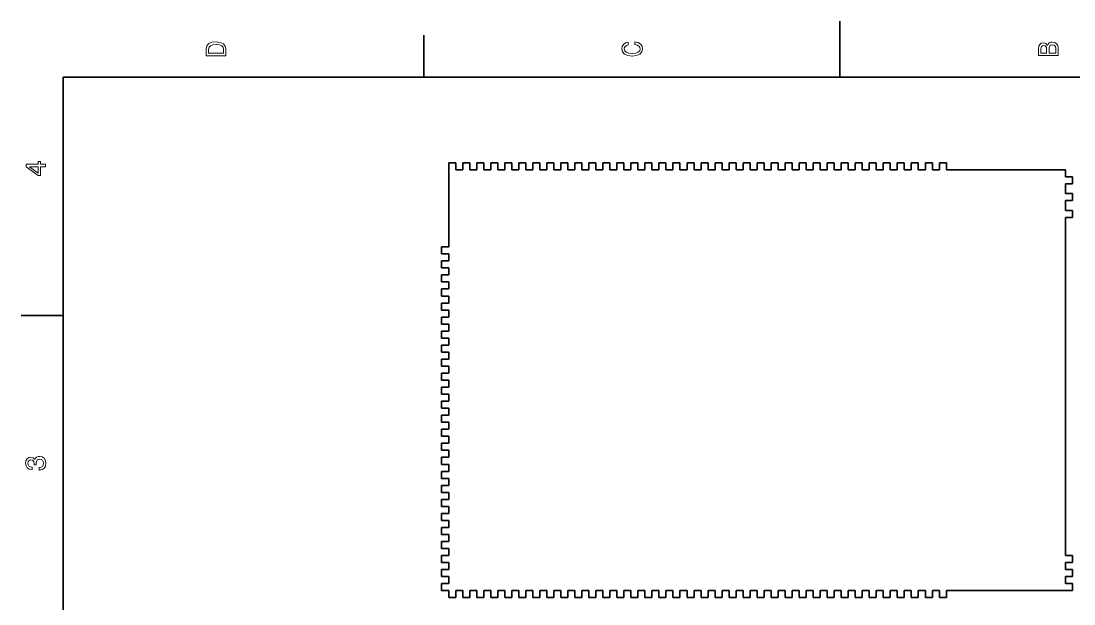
# Model space of a CAD drawing. Extents: x 0 to 297, y 0 to 210.
# Drawn here: x 2.5 to 190.3, y 106.1 to 210 of the extents above; entities that cross this region are included whole.
import ezdxf

# ---------------------------------------------------------------- set-up
doc = ezdxf.new("R2010")
doc.units = 0

msp = doc.modelspace()

# ---------------------------------------------------------------- linework, layer by layer
at = {"color": 7, "lineweight": 35}
for p, q in [((148.5, 200), (148.5, 210)), ((74.300003, 200), (74.300003, 207.5)), ((287, 200), (10, 200)), ((10, 200), (10, 10)), ((78.75148, 169.753601), (78.75148, 184.753601)), ((80.00148, 184.753601), (78.75148, 184.753601)), ((80.00148, 184.753601), (80.00148, 183.503601)), ((81.25148, 183.503601), (81.25148, 184.753601)), ((82.50148, 184.753601), (81.25148, 184.753601)), ((82.50148, 184.753601), (82.50148, 183.503601)), ((83.75148, 183.503601), (83.75148, 184.753601)), ((85.00148, 184.753601), (83.75148, 184.753601)), ((85.00148, 184.753601), (85.00148, 183.503601)), ((86.25148, 183.503601), (86.25148, 184.753601)), ((87.50148, 184.753601), (86.25148, 184.753601)), ((87.50148, 184.753601), (87.50148, 183.503601)), ((88.75148, 183.503601), (88.75148, 184.753601)), ((90.00148, 184.753601), (88.75148, 184.753601)), ((90.00148, 184.753601), (90.00148, 183.503601)), ((91.25148, 183.503601), (91.25148, 184.753601)), ((92.50148, 184.753601), (91.25148, 184.753601)), ((92.50148, 184.753601), (92.50148, 183.503601)), ((93.75148, 183.503601), (93.75148, 184.753601)), ((95.00148, 184.753601), (93.75148, 184.753601)), ((95.00148, 184.753601), (95.00148, 183.503601)), ((96.25148, 183.503601), (96.25148, 184.753601)), ((97.50148, 184.753601), (96.25148, 184.753601)), ((97.50148, 184.753601), (97.50148, 183.503601)), ((98.75148, 183.503601), (98.75148, 184.753601)), ((100.00148, 184.753601), (98.75148, 184.753601)), ((100.00148, 184.753601), (100.00148, 183.503601)), ((101.25148, 183.503601), (101.25148, 184.753601)), ((102.50148, 184.753601), (101.25148, 184.753601)), ((102.50148, 184.753601), (102.50148, 183.503601)), ((103.75148, 183.503601), (103.75148, 184.753601)), ((105.00148, 184.753601), (103.75148, 184.753601)), ((105.00148, 184.753601), (105.00148, 183.503601)), ((106.25148, 183.503601), (106.25148, 184.753601)), ((107.50148, 184.753601), (106.25148, 184.753601)), ((107.50148, 184.753601), (107.50148, 183.503601)), ((108.75148, 183.503601), (108.75148, 184.753601)), ((110.00148, 184.753601), (108.75148, 184.753601)), ((110.00148, 184.753601), (110.00148, 183.503601)), ((111.25148, 183.503601), (111.25148, 184.753601)), ((112.50148, 184.753601), (111.25148, 184.753601)), ((112.50148, 184.753601), (112.50148, 183.503601)), ((113.75148, 183.503601), (113.75148, 184.753601)), ((115.00148, 184.753601), (113.75148, 184.753601)), ((115.00148, 184.753601), (115.00148, 183.503601)), ((116.25148, 183.503601), (116.25148, 184.753601)), ((117.50148, 184.753601), (116.25148, 184.753601)), ((117.50148, 184.753601), (117.50148, 183.503601)), ((118.75148, 183.503601), (118.75148, 184.753601)), ((120.00148, 184.753601), (118.75148, 184.753601)), ((120.00148, 184.753601), (120.00148, 183.503601)), ((121.25148, 183.503601), (121.25148, 184.753601)), ((122.50148, 184.753601), (121.25148, 184.753601)), ((122.50148, 184.753601), (122.50148, 183.503601)), ((123.75148, 183.503601), (123.75148, 184.753601)), ((125.00148, 184.753601), (123.75148, 184.753601)), ((125.00148, 184.753601), (125.00148, 183.503601)), ((126.25148, 183.503601), (126.25148, 184.753601)), ((127.50148, 184.753601), (126.25148, 184.753601)), ((127.50148, 184.753601), (127.50148, 183.503601)), ((128.75148, 183.503601), (128.75148, 184.753601)), ((130.00148, 184.753601), (128.75148, 184.753601)), ((130.00148, 184.753601), (130.00148, 183.503601)), ((131.25148, 183.503601), (131.25148, 184.753601)), ((132.50148, 184.753601), (131.25148, 184.753601)), ((132.50148, 184.753601), (132.50148, 183.503601)), ((133.75148, 183.503601), (133.75148, 184.753601)), ((135.00148, 184.753601), (133.75148, 184.753601)), ((135.00148, 184.753601), (135.00148, 183.503601)), ((136.25148, 183.503601), (136.25148, 184.753601)), ((137.50148, 184.753601), (136.25148, 184.753601)), ((137.50148, 184.753601), (137.50148, 183.503601)), ((138.75148, 183.503601), (138.75148, 184.753601)), ((140.00148, 184.753601), (138.75148, 184.753601)), ((140.00148, 184.753601), (140.00148, 183.503601)), ((141.25148, 183.503601), (141.25148, 184.753601)), ((142.50148, 184.753601), (141.25148, 184.753601)), ((142.50148, 184.753601), (142.50148, 183.503601)), ((143.75148, 183.503601), (143.75148, 184.753601)), ((145.00148, 184.753601), (143.75148, 184.753601)), ((145.00148, 184.753601), (145.00148, 183.503601)), ((146.25148, 183.503601), (146.25148, 184.753601)), ((147.50148, 184.753601), (146.25148, 184.753601)), ((147.50148, 184.753601), (147.50148, 183.503601)), ((148.75148, 183.503601), (148.75148, 184.753601)), ((150.00148, 184.753601), (148.75148, 184.753601)), ((150.00148, 184.753601), (150.00148, 183.503601)), ((151.25148, 183.503601), (151.25148, 184.753601)), ((152.50148, 184.753601), (151.25148, 184.753601)), ((152.50148, 184.753601), (152.50148, 183.503601)), ((153.75148, 183.503601), (153.75148, 184.753601)), ((155.00148, 184.753601), (153.75148, 184.753601)), ((155.00148, 184.753601), (155.00148, 183.503601)), ((156.25148, 183.503601), (156.25148, 184.753601)), ((157.50148, 184.753601), (156.25148, 184.753601)), ((157.50148, 184.753601), (157.50148, 183.503601)), ((158.75148, 183.503601), (158.75148, 184.753601)), ((160.00148, 184.753601), (158.75148, 184.753601)), ((160.00148, 184.753601), (160.00148, 183.503601)), ((161.25148, 183.503601), (161.25148, 184.753601)), ((162.50148, 184.753601), (161.25148, 184.753601)), ((162.50148, 184.753601), (162.50148, 183.503601)), ((163.75148, 183.503601), (163.75148, 184.753601)), ((165.00148, 184.753601), (163.75148, 184.753601)), ((165.00148, 184.753601), (165.00148, 183.503601)), ((166.25148, 183.503601), (166.25148, 184.753601)), ((167.50148, 184.753601), (166.25148, 184.753601)), ((167.50148, 184.753601), (167.50148, 183.503601)), ((80.00148, 183.503601), (81.25148, 183.503601)), ((82.50148, 183.503601), (83.75148, 183.503601)), ((85.00148, 183.503601), (86.25148, 183.503601)), ((87.50148, 183.503601), (88.75148, 183.503601)), ((90.00148, 183.503601), (91.25148, 183.503601)), ((92.50148, 183.503601), (93.75148, 183.503601)), ((95.00148, 183.503601), (96.25148, 183.503601)), ((97.50148, 183.503601), (98.75148, 183.503601)), ((100.00148, 183.503601), (101.25148, 183.503601)), ((102.50148, 183.503601), (103.75148, 183.503601)), ((105.00148, 183.503601), (106.25148, 183.503601)), ((107.50148, 183.503601), (108.75148, 183.503601)), ((110.00148, 183.503601), (111.25148, 183.503601)), ((112.50148, 183.503601), (113.75148, 183.503601)), ((115.00148, 183.503601), (116.25148, 183.503601)), ((117.50148, 183.503601), (118.75148, 183.503601)), ((120.00148, 183.503601), (121.25148, 183.503601)), ((122.50148, 183.503601), (123.75148, 183.503601)), ((125.00148, 183.503601), (126.25148, 183.503601)), ((127.50148, 183.503601), (128.75148, 183.503601)), ((130.00148, 183.503601), (131.25148, 183.503601)), ((132.50148, 183.503601), (133.75148, 183.503601)), ((135.00148, 183.503601), (136.25148, 183.503601)), ((137.50148, 183.503601), (138.75148, 183.503601)), ((140.00148, 183.503601), (141.25148, 183.503601)), ((142.50148, 183.503601), (143.75148, 183.503601)), ((145.00148, 183.503601), (146.25148, 183.503601)), ((147.50148, 183.503601), (148.75148, 183.503601)), ((150.00148, 183.503601), (151.25148, 183.503601)), ((152.50148, 183.503601), (153.75148, 183.503601)), ((155.00148, 183.503601), (156.25148, 183.503601)), ((157.50148, 183.503601), (158.75148, 183.503601)), ((160.00148, 183.503601), (161.25148, 183.503601)), ((162.50148, 183.503601), (163.75148, 183.503601)), ((165.00148, 183.503601), (166.25148, 183.503601)), ((167.50148, 183.503601), (188.75148, 183.503601)), ((188.75148, 183.503601), (188.75148, 182.253601)), ((188.75148, 182.253601), (190.00148, 182.253601)), ((190.00148, 182.253601), (190.00148, 181.003601)), ((188.75148, 181.003601), (190.00148, 181.003601)), ((188.75148, 181.003601), (188.75148, 179.253601)), ((188.75148, 179.253601), (190.00148, 179.253601)), ((190.00148, 179.253601), (190.00148, 178.003601)), ((188.75148, 178.003601), (188.75148, 176.253601)), ((188.75148, 178.003601), (190.00148, 178.003601)), ((188.75148, 176.253601), (190.00148, 176.253601)), ((188.75148, 175.003601), (188.75148, 114.753609)), ((188.75148, 175.003601), (190.00148, 175.003601)), ((190.00148, 176.253601), (190.00148, 175.003601)), ((77.50148, 169.753601), (77.50148, 168.503601)), ((78.75148, 169.753601), (77.50148, 169.753601)), ((77.50148, 168.503601), (78.75148, 168.503601)), ((77.50148, 167.253601), (77.50148, 166.003601)), ((78.75148, 167.253601), (77.50148, 167.253601)), ((78.75148, 167.253601), (78.75148, 168.503601)), ((77.50148, 166.003601), (78.75148, 166.003601)), ((78.75148, 164.753601), (78.75148, 166.003601)), ((77.50148, 164.753601), (77.50148, 163.503601)), ((78.75148, 164.753601), (77.50148, 164.753601)), ((77.50148, 163.503601), (78.75148, 163.503601)), ((78.75148, 162.253601), (78.75148, 163.503601)), ((77.50148, 162.253601), (77.50148, 161.003601)), ((78.75148, 162.253601), (77.50148, 162.253601)), ((77.50148, 161.003601), (78.75148, 161.003601)), ((77.50148, 159.753601), (77.50148, 158.503601)), ((78.75148, 159.753601), (77.50148, 159.753601)), ((78.75148, 159.753601), (78.75148, 161.003601)), ((77.50148, 158.503601), (78.75148, 158.503601)), ((78.75148, 157.253601), (78.75148, 158.503601)), ((10, 157.5), (2.5, 157.5)), ((77.50148, 157.253601), (77.50148, 156.003601)), ((78.75148, 157.253601), (77.50148, 157.253601)), ((77.50148, 156.003601), (78.75148, 156.003601)), ((78.75148, 154.753601), (78.75148, 156.003601)), ((77.50148, 154.753601), (77.50148, 153.503601)), ((78.75148, 154.753601), (77.50148, 154.753601)), ((77.50148, 153.503601), (78.75148, 153.503601)), ((77.50148, 152.253601), (77.50148, 151.003601)), ((78.75148, 152.253601), (77.50148, 152.253601)), ((78.75148, 152.253601), (78.75148, 153.503601)), ((77.50148, 151.003601), (78.75148, 151.003601)), ((78.75148, 149.753601), (78.75148, 151.003601)), ((77.50148, 149.753601), (77.50148, 148.503601)), ((78.75148, 149.753601), (77.50148, 149.753601)), ((77.50148, 148.503601), (78.75148, 148.503601)), ((78.75148, 147.253601), (78.75148, 148.503601)), ((77.50148, 147.253601), (77.50148, 146.003601)), ((78.75148, 147.253601), (77.50148, 147.253601)), ((77.50148, 146.003601), (78.75148, 146.003601)), ((77.50148, 144.753601), (77.50148, 143.503601)), ((78.75148, 144.753601), (77.50148, 144.753601)), ((78.75148, 144.753601), (78.75148, 146.003601)), ((77.50148, 143.503601), (78.75148, 143.503601)), ((78.75148, 142.253601), (78.75148, 143.503601)), ((77.50148, 142.253601), (77.50148, 141.003601)), ((78.75148, 142.253601), (77.50148, 142.253601)), ((77.50148, 141.003601), (78.75148, 141.003601)), ((78.75148, 139.753601), (78.75148, 141.003601)), ((77.50148, 139.753601), (77.50148, 138.503601)), ((78.75148, 139.753601), (77.50148, 139.753601)), ((77.50148, 138.503601), (78.75148, 138.503601)), ((77.50148, 137.253601), (77.50148, 136.003601)), ((78.75148, 137.253601), (77.50148, 137.253601)), ((78.75148, 137.253601), (78.75148, 138.503601)), ((77.50148, 136.003601), (78.75148, 136.003601)), ((78.75148, 134.753601), (78.75148, 136.003601)), ((77.50148, 134.753601), (77.50148, 133.503601)), ((78.75148, 134.753601), (77.50148, 134.753601)), ((77.50148, 133.503601), (78.75148, 133.503601)), ((78.75148, 132.253601), (78.75148, 133.503601)), ((77.50148, 132.253601), (77.50148, 131.003601)), ((78.75148, 132.253601), (77.50148, 132.253601)), ((77.50148, 131.003601), (78.75148, 131.003601)), ((77.50148, 129.753601), (77.50148, 128.503601)), ((78.75148, 129.753601), (77.50148, 129.753601)), ((78.75148, 129.753601), (78.75148, 131.003601)), ((77.50148, 128.503601), (78.75148, 128.503601)), ((78.75148, 127.253609), (78.75148, 128.503601)), ((77.50148, 127.253609), (77.50148, 126.003609)), ((78.75148, 127.253609), (77.50148, 127.253609)), ((77.50148, 126.003609), (78.75148, 126.003609)), ((78.75148, 124.753609), (78.75148, 126.003609)), ((77.50148, 124.753609), (77.50148, 123.503609)), ((78.75148, 124.753609), (77.50148, 124.753609)), ((77.50148, 123.503609), (78.75148, 123.503609)), ((77.50148, 122.253609), (77.50148, 121.003609)), ((78.75148, 122.253609), (77.50148, 122.253609)), ((78.75148, 122.253609), (78.75148, 123.503609)), ((77.50148, 121.003609), (78.75148, 121.003609)), ((78.75148, 119.753609), (78.75148, 121.003609)), ((77.50148, 119.753609), (77.50148, 118.503609)), ((78.75148, 119.753609), (77.50148, 119.753609)), ((77.50148, 118.503609), (78.75148, 118.503609)), ((78.75148, 117.253609), (78.75148, 118.503609)), ((77.50148, 117.253609), (77.50148, 116.003609)), ((78.75148, 117.253609), (77.50148, 117.253609)), ((77.50148, 116.003609), (78.75148, 116.003609)), ((77.50148, 114.753609), (77.50148, 113.503609)), ((78.75148, 114.753609), (77.50148, 114.753609)), ((78.75148, 114.753609), (78.75148, 116.003609)), ((188.75148, 114.753609), (190.00148, 114.753609)), ((190.00148, 114.753609), (190.00148, 113.503609)), ((77.50148, 113.503609), (78.75148, 113.503609)), ((78.75148, 112.253609), (78.75148, 113.503609)), ((188.75148, 113.503609), (190.00148, 113.503609)), ((188.75148, 113.503609), (188.75148, 112.253609)), ((77.50148, 112.253609), (77.50148, 111.003609)), ((78.75148, 112.253609), (77.50148, 112.253609)), ((77.50148, 111.003609), (78.75148, 111.003609)), ((78.75148, 109.753609), (78.75148, 111.003609)), ((188.75148, 112.253609), (190.00148, 112.253609)), ((188.75148, 111.003609), (188.75148, 109.753609)), ((188.75148, 111.003609), (190.00148, 111.003609)), ((190.00148, 112.253609), (190.00148, 111.003609)), ((77.50148, 109.753609), (77.50148, 108.503609)), ((78.75148, 109.753609), (77.50148, 109.753609)), ((188.75148, 109.753609), (190.00148, 109.753609)), ((190.00148, 109.753609), (190.00148, 108.503609)), ((77.50148, 108.503609), (78.75148, 108.503609)), ((78.75148, 107.253609), (78.75148, 108.503609)), ((80.00148, 107.253609), (78.75148, 107.253609)), ((81.25148, 108.503609), (80.00148, 108.503609)), ((80.00148, 107.253609), (80.00148, 108.503609)), ((81.25148, 108.503609), (81.25148, 107.253609)), ((82.50148, 107.253609), (81.25148, 107.253609)), ((83.75148, 108.503609), (82.50148, 108.503609)), ((82.50148, 107.253609), (82.50148, 108.503609)), ((83.75148, 108.503609), (83.75148, 107.253609)), ((85.00148, 107.253609), (83.75148, 107.253609)), ((86.25148, 108.503609), (85.00148, 108.503609)), ((85.00148, 107.253609), (85.00148, 108.503609)), ((86.25148, 108.503609), (86.25148, 107.253609)), ((87.50148, 107.253609), (86.25148, 107.253609)), ((88.75148, 108.503609), (87.50148, 108.503609)), ((87.50148, 107.253609), (87.50148, 108.503609)), ((88.75148, 108.503609), (88.75148, 107.253609)), ((90.00148, 107.253609), (88.75148, 107.253609)), ((91.25148, 108.503609), (90.00148, 108.503609)), ((90.00148, 107.253609), (90.00148, 108.503609)), ((91.25148, 108.503609), (91.25148, 107.253609)), ((92.50148, 107.253609), (91.25148, 107.253609)), ((93.75148, 108.503609), (92.50148, 108.503609)), ((92.50148, 107.253609), (92.50148, 108.503609)), ((93.75148, 108.503609), (93.75148, 107.253609)), ((95.00148, 107.253609), (93.75148, 107.253609)), ((96.25148, 108.503609), (95.00148, 108.503609)), ((95.00148, 107.253609), (95.00148, 108.503609)), ((96.25148, 108.503609), (96.25148, 107.253609)), ((97.50148, 107.253609), (96.25148, 107.253609)), ((98.75148, 108.503609), (97.50148, 108.503609)), ((97.50148, 107.253609), (97.50148, 108.503609)), ((98.75148, 108.503609), (98.75148, 107.253609)), ((100.00148, 107.253609), (98.75148, 107.253609)), ((101.25148, 108.503609), (100.00148, 108.503609)), ((100.00148, 107.253609), (100.00148, 108.503609)), ((101.25148, 108.503609), (101.25148, 107.253609)), ((102.50148, 107.253609), (101.25148, 107.253609)), ((103.75148, 108.503609), (102.50148, 108.503609)), ((102.50148, 107.253609), (102.50148, 108.503609)), ((103.75148, 108.503609), (103.75148, 107.253609)), ((105.00148, 107.253609), (103.75148, 107.253609)), ((106.25148, 108.503609), (105.00148, 108.503609)), ((105.00148, 107.253609), (105.00148, 108.503609)), ((106.25148, 108.503609), (106.25148, 107.253609)), ((107.50148, 107.253609), (106.25148, 107.253609)), ((108.75148, 108.503609), (107.50148, 108.503609)), ((107.50148, 107.253609), (107.50148, 108.503609)), ((108.75148, 108.503609), (108.75148, 107.253609)), ((110.00148, 107.253609), (108.75148, 107.253609)), ((111.25148, 108.503609), (110.00148, 108.503609)), ((110.00148, 107.253609), (110.00148, 108.503609)), ((111.25148, 108.503609), (111.25148, 107.253609)), ((112.50148, 107.253609), (111.25148, 107.253609)), ((113.75148, 108.503609), (112.50148, 108.503609)), ((112.50148, 107.253609), (112.50148, 108.503609)), ((113.75148, 108.503609), (113.75148, 107.253609)), ((115.00148, 107.253609), (113.75148, 107.253609)), ((116.25148, 108.503609), (115.00148, 108.503609)), ((115.00148, 107.253609), (115.00148, 108.503609)), ((116.25148, 108.503609), (116.25148, 107.253609)), ((117.50148, 107.253609), (116.25148, 107.253609)), ((118.75148, 108.503609), (117.50148, 108.503609)), ((117.50148, 107.253609), (117.50148, 108.503609)), ((118.75148, 108.503609), (118.75148, 107.253609)), ((120.00148, 107.253609), (118.75148, 107.253609)), ((121.25148, 108.503609), (120.00148, 108.503609)), ((120.00148, 107.253609), (120.00148, 108.503609)), ((121.25148, 108.503609), (121.25148, 107.253609)), ((122.50148, 107.253609), (121.25148, 107.253609)), ((123.75148, 108.503609), (122.50148, 108.503609)), ((122.50148, 107.253609), (122.50148, 108.503609)), ((123.75148, 108.503609), (123.75148, 107.253609)), ((125.00148, 107.253609), (123.75148, 107.253609)), ((126.25148, 108.503609), (125.00148, 108.503609)), ((125.00148, 107.253609), (125.00148, 108.503609)), ((126.25148, 108.503609), (126.25148, 107.253609)), ((127.50148, 107.253609), (126.25148, 107.253609)), ((128.75148, 108.503609), (127.50148, 108.503609)), ((127.50148, 107.253609), (127.50148, 108.503609)), ((128.75148, 108.503609), (128.75148, 107.253609)), ((130.00148, 107.253609), (128.75148, 107.253609)), ((131.25148, 108.503609), (130.00148, 108.503609)), ((130.00148, 107.253609), (130.00148, 108.503609)), ((131.25148, 108.503609), (131.25148, 107.253609)), ((132.50148, 107.253609), (131.25148, 107.253609)), ((133.75148, 108.503609), (132.50148, 108.503609)), ((132.50148, 107.253609), (132.50148, 108.503609)), ((133.75148, 108.503609), (133.75148, 107.253609)), ((135.00148, 107.253609), (133.75148, 107.253609)), ((136.25148, 108.503609), (135.00148, 108.503609)), ((135.00148, 107.253609), (135.00148, 108.503609)), ((136.25148, 108.503609), (136.25148, 107.253609)), ((137.50148, 107.253609), (136.25148, 107.253609)), ((138.75148, 108.503609), (137.50148, 108.503609)), ((137.50148, 107.253609), (137.50148, 108.503609)), ((138.75148, 108.503609), (138.75148, 107.253609)), ((140.00148, 107.253609), (138.75148, 107.253609)), ((141.25148, 108.503609), (140.00148, 108.503609)), ((140.00148, 107.253609), (140.00148, 108.503609)), ((141.25148, 108.503609), (141.25148, 107.253609)), ((142.50148, 107.253609), (141.25148, 107.253609)), ((143.75148, 108.503609), (142.50148, 108.503609)), ((142.50148, 107.253609), (142.50148, 108.503609)), ((143.75148, 108.503609), (143.75148, 107.253609)), ((145.00148, 107.253609), (143.75148, 107.253609)), ((146.25148, 108.503609), (145.00148, 108.503609)), ((145.00148, 107.253609), (145.00148, 108.503609)), ((146.25148, 108.503609), (146.25148, 107.253609)), ((147.50148, 107.253609), (146.25148, 107.253609)), ((148.75148, 108.503609), (147.50148, 108.503609)), ((147.50148, 107.253609), (147.50148, 108.503609)), ((148.75148, 108.503609), (148.75148, 107.253609)), ((150.00148, 107.253609), (148.75148, 107.253609)), ((151.25148, 108.503609), (150.00148, 108.503609)), ((150.00148, 107.253609), (150.00148, 108.503609)), ((151.25148, 108.503609), (151.25148, 107.253609)), ((152.50148, 107.253609), (151.25148, 107.253609)), ((153.75148, 108.503609), (152.50148, 108.503609)), ((152.50148, 107.253609), (152.50148, 108.503609)), ((153.75148, 108.503609), (153.75148, 107.253609)), ((155.00148, 107.253609), (153.75148, 107.253609)), ((156.25148, 108.503609), (155.00148, 108.503609)), ((155.00148, 107.253609), (155.00148, 108.503609)), ((156.25148, 108.503609), (156.25148, 107.253609)), ((157.50148, 107.253609), (156.25148, 107.253609)), ((158.75148, 108.503609), (157.50148, 108.503609)), ((157.50148, 107.253609), (157.50148, 108.503609)), ((158.75148, 108.503609), (158.75148, 107.253609)), ((160.00148, 107.253609), (158.75148, 107.253609)), ((161.25148, 108.503609), (160.00148, 108.503609)), ((160.00148, 107.253609), (160.00148, 108.503609)), ((161.25148, 108.503609), (161.25148, 107.253609)), ((162.50148, 107.253609), (161.25148, 107.253609)), ((163.75148, 108.503609), (162.50148, 108.503609)), ((162.50148, 107.253609), (162.50148, 108.503609)), ((163.75148, 108.503609), (163.75148, 107.253609)), ((165.00148, 107.253609), (163.75148, 107.253609)), ((166.25148, 108.503609), (165.00148, 108.503609)), ((165.00148, 107.253609), (165.00148, 108.503609)), ((166.25148, 108.503609), (166.25148, 107.253609)), ((167.50148, 107.253609), (166.25148, 107.253609)), ((167.50148, 108.503609), (190.00148, 108.503609)), ((167.50148, 107.253609), (167.50148, 108.503609))]:
    msp.add_line(p, q, dxfattribs=at)
at = {"color": 7, "lineweight": 13}
for points in [[(35.533215, 204.994965), (35.533215, 203.829971), (39.033215, 203.829971), (39.033215, 204.994965), (38.922264, 205.544678), (38.584366, 205.953171), (38.034657, 206.205338), (37.283215, 206.296112), (36.516644, 206.215424), (36.21405, 206.114563), (35.971977, 205.973343), (35.644165, 205.56485), (35.563473, 205.297562)], [(35.951801, 204.959656), (36.027451, 205.342941), (36.259438, 205.605194), (36.672985, 205.761536), (37.283215, 205.811966), (37.873272, 205.756485), (38.286816, 205.600143), (38.533936, 205.332855), (38.614628, 204.959656), (38.614628, 204.298996), (35.951801, 204.298996)], [(111.93206, 205.817017), (112.355698, 205.716141), (112.658287, 205.549713), (112.844887, 205.317734), (112.905403, 205.045395), (112.814629, 204.71759), (112.54229, 204.460388), (112.098488, 204.28891), (111.483215, 204.233429), (110.872986, 204.28891), (110.424141, 204.455338), (110.151802, 204.71254), (110.055984, 205.045395), (110.106415, 205.287476), (110.247627, 205.494247), (110.474571, 205.655624), (110.787247, 205.766571), (110.787247, 206.245682), (110.308144, 206.094391), (109.94503, 205.832138), (109.718086, 205.474075), (109.63739, 205.045395), (109.763474, 204.510818), (110.116501, 204.10231), (110.696472, 203.840057), (111.483215, 203.749283), (112.269958, 203.840057), (112.84993, 204.10231), (113.208, 204.510818), (113.329041, 205.045395), (113.233215, 205.51442), (112.965927, 205.892654), (112.527161, 206.159943), (111.93206, 206.301163)], [(185.542007, 205.630417), (185.249496, 205.983429), (185.052811, 206.074219), (184.81073, 206.104477), (184.432495, 206.03891), (184.160156, 205.842224), (183.993729, 205.524506), (183.933212, 205.080704), (183.933212, 203.835022), (187.433212, 203.835022), (187.433212, 205.151306), (187.36261, 205.620331), (187.155838, 205.968307), (186.828018, 206.185165), (186.384216, 206.260818), (186.08667, 206.215424), (185.839554, 206.094391), (185.65799, 205.897705)], [(185.385666, 204.984879), (185.385666, 204.298996), (184.351807, 204.298996), (184.351807, 205.025223), (184.382065, 205.297562), (184.472839, 205.489197), (184.629181, 205.605194), (184.86116, 205.645538), (185.093155, 205.600143), (185.254532, 205.479111), (185.355408, 205.272339)], [(187.014618, 205.095825), (187.014618, 204.298996), (185.809296, 204.298996), (185.809296, 205.050446), (185.844589, 205.368164), (185.9505, 205.595108), (186.132065, 205.731277), (186.394302, 205.776657), (186.671692, 205.731277), (186.863327, 205.605194), (186.979324, 205.393372)], [(6.833213, 184.02739), (6.833213, 184.481277), (5.965778, 184.481277), (5.965778, 184.98056), (5.56232, 184.98056), (5.56232, 184.481277), (3.408862, 184.481277), (3.408862, 184.022339), (5.521974, 182.489197), (5.965778, 182.489197), (5.965778, 184.02739)], [(5.56232, 182.912827), (3.993876, 184.02739), (5.56232, 184.02739)], [(5.733789, 129.979111), (5.769093, 129.979111), (6.253242, 130.059799), (6.616354, 130.296829), (6.848343, 130.670029), (6.934078, 131.164276), (6.848343, 131.688766), (6.626441, 132.082138), (6.273415, 132.334305), (5.819525, 132.425079), (5.521974, 132.384735), (5.2799, 132.273788), (5.0933, 132.092224), (4.957133, 131.850143), (4.684798, 132.177963), (4.251081, 132.293961), (3.857709, 132.218307), (3.560158, 132.00145), (3.373559, 131.648422), (3.307997, 131.164276), (3.388689, 130.710388), (3.610591, 130.362396), (3.963617, 130.135452), (4.432637, 130.059799), (4.467939, 130.059799), (4.467939, 130.508652), (4.145173, 130.548996), (3.913184, 130.680115), (3.771974, 130.891937), (3.721542, 131.189484), (3.761888, 131.451736), (3.867795, 131.643372), (4.039265, 131.759369), (4.271254, 131.804764), (4.518372, 131.759369), (4.684798, 131.638336), (4.785663, 131.426514), (4.815922, 131.139053), (4.810879, 130.942368), (5.209294, 130.942368), (5.199208, 131.189484), (5.244596, 131.507217), (5.365634, 131.744247), (5.56232, 131.885452), (5.819525, 131.935883), (6.112032, 131.880417), (6.328891, 131.734161), (6.465058, 131.502167), (6.510447, 131.194534), (6.460014, 130.876801), (6.308718, 130.644821), (6.066643, 130.498566), (5.733789, 130.443085)]]:
    msp.add_lwpolyline(points, close=True, dxfattribs=at)

doc.saveas('drawing.dxf')
